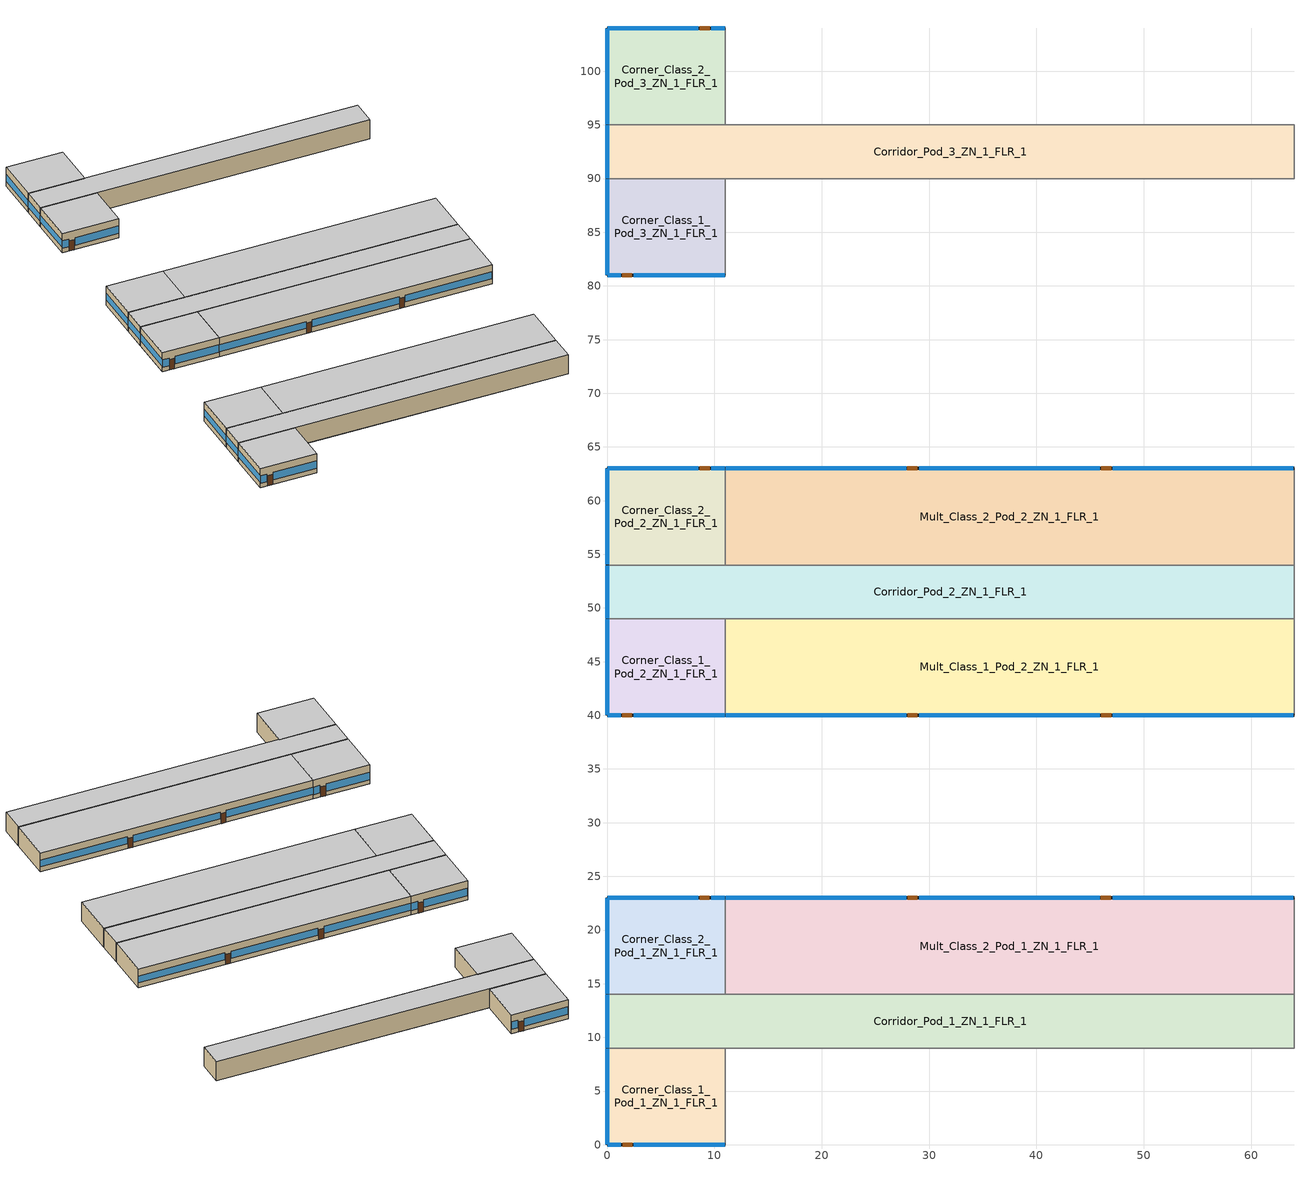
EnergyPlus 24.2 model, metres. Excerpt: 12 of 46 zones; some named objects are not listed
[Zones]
Corner_Class_1_Pod_1_ZN_1_FLR_1
 floor ground (Corner_Class_1_Pod_1_ZN_1_FLR_1_Floor_Ffactor): 0,9 11,9 11,0 0,0 z0
 wall outside (nonres_ext_wall_grd): 0,9 0,0 11,0 z0:4
 wall to Mult_Class_1_Pod_1_ZN_1_FLR_1 (int_wall): 11,0 11,9 z0:4
 wall to Corridor_Pod_1_ZN_1_FLR_1 (int_wall): 11,9 0,9 z0:4
 window (NonresWindow_U_0.369_SHGC_0.357): 0.05,0 1.27,0 / 2.49,0 10.95,0 z0.92:2.51; 0,8.95 0,0.05 z1.1:2.52
 door (Swinging Door_con): 1.46,0 2.37,0 z0:2.13
 ceiling to Corner_Class_1_Pod_1_ZN_1_FLR_2 (int_slab_ceiling): 0,0 11,0 11,9 0,9 z4
Corridor_Pod_1_ZN_1_FLR_1
 floor ground (Corridor_Pod_1_ZN_1_FLR_1_Floor_Ffactor): 0,14 64,14 64,9 0,9 z0
 wall outside (nonres_ext_wall_grd): 0,14 0,9 z0:4
 wall to Mult_Class_1_Pod_1_ZN_1_FLR_1 (int_wall): 11,9 64,9 z0:4
 wall to Lobby_ZN_1_FLR_1 (int_wall): 64,9 64,14 z0:4
 wall to Mult_Class_2_Pod_1_ZN_1_FLR_1 (int_wall): 64,14 11,14 z0:4
 wall to Corner_Class_2_Pod_1_ZN_1_FLR_1 (int_wall): 11,14 0,14 z0:4
 window (NonresWindow_U_0.369_SHGC_0.357): 0,13.95 0,9.05 z1.1:2.53
 ceiling to Corridor_Pod_1_ZN_1_FLR_2 (int_slab_ceiling): 0,9 64,9 64,14 0,14 z4
Corner_Class_2_Pod_1_ZN_1_FLR_1
 floor ground (Corner_Class_2_Pod_1_ZN_1_FLR_1_Floor_Ffactor): 0,23 11,23 11,14 0,14 z0
 wall outside (nonres_ext_wall_grd): 11,23 0,23 0,14 z0:4
 wall to Mult_Class_2_Pod_1_ZN_1_FLR_1 (int_wall): 11,14 11,23 z0:4
 window (NonresWindow_U_0.369_SHGC_0.357): 0,22.95 0,14.05 z1.1:2.52; 10.95,23 9.73,23 / 8.51,23 0.05,23 z0.92:2.51
 door (Swinging Door_con): 9.53,23 8.62,23 z0:2.13
 ceiling to Corner_Class_2_Pod_1_ZN_1_FLR_2 (int_slab_ceiling): 0,14 11,14 11,23 0,23 z4
Mult_Class_2_Pod_1_ZN_1_FLR_1
 floor ground (Mult_Class_2_Pod_1_ZN_1_FLR_1_Floor_Ffactor): 11,23 64,23 64,14 11,14 z0
 wall outside (nonres_ext_wall_grd): 64,23 11,23 z0:4
 wall to Main_Corridor_ZN_1_FLR_1 (int_wall): 64,14 64,23 z0:4
 window (NonresWindow_U_0.369_SHGC_0.357): 63.95,23 47.13,23 / 45.91,23 29.09,23 / 27.87,23 11.05,23 z1.03:2.5
 door (Swinging Door_con): 46.93,23 46.01,23 / 28.91,23 28,23 z0:2.13
 ceiling to Mult_Class_2_Pod_1_ZN_1_FLR_2 (int_slab_ceiling): 11,14 64,14 64,23 11,23 z4
Corner_Class_1_Pod_2_ZN_1_FLR_1
 floor ground (Corner_Class_1_Pod_2_ZN_1_FLR_1_Floor_Ffactor): 0,49 11,49 11,40 0,40 z0
 wall outside (nonres_ext_wall_grd): 0,49 0,40 11,40 z0:4
 wall to Mult_Class_1_Pod_2_ZN_1_FLR_1 (int_wall): 11,40 11,49 z0:4
 wall to Corridor_Pod_2_ZN_1_FLR_1 (int_wall): 11,49 0,49 z0:4
 window (NonresWindow_U_0.369_SHGC_0.357): 0,48.95 0,40.05 z1.1:2.52; 0.05,40 1.27,40 / 2.49,40 10.95,40 z0.92:2.51
 door (Swinging Door_con): 1.41,40 2.32,40 z0:2.13
 ceiling to Corner_Class_1_Pod_2_ZN_1_FLR_2 (int_slab_ceiling): 0,40 11,40 11,49 0,49 z4
Mult_Class_1_Pod_2_ZN_1_FLR_1
 floor ground (Mult_Class_1_Pod_2_ZN_1_FLR_1_Floor_Ffactor): 11,49 64,49 64,40 11,40 z0
 wall outside (nonres_ext_wall_grd): 11,40 64,40 z0:4
 wall to Main_Corridor_ZN_1_FLR_1 (int_wall): 64,40 64,49 z0:4
 wall to Corridor_Pod_2_ZN_1_FLR_1 (int_wall): 64,49 11,49 z0:4
 window (NonresWindow_U_0.369_SHGC_0.357): 11.05,40 27.87,40 / 29.09,40 45.91,40 / 47.13,40 63.95,40 z1.03:2.5
 door (Swinging Door_con): 28,40 28.92,40 / 46.06,40 46.97,40 z0:2.13
 ceiling to Mult_Class_1_Pod_2_ZN_1_FLR_2 (int_slab_ceiling): 11,40 64,40 64,49 11,49 z4
Corridor_Pod_2_ZN_1_FLR_1
 floor ground (Corridor_Pod_2_ZN_1_FLR_1_Floor_Ffactor): 0,54 64,54 64,49 0,49 z0
 wall outside (nonres_ext_wall_grd): 0,54 0,49 z0:4
 wall to Main_Corridor_ZN_1_FLR_1 (int_wall): 64,49 64,54 z0:4
 wall to Mult_Class_2_Pod_2_ZN_1_FLR_1 (int_wall): 64,54 11,54 z0:4
 wall to Corner_Class_2_Pod_2_ZN_1_FLR_1 (int_wall): 11,54 0,54 z0:4
 window (NonresWindow_U_0.369_SHGC_0.357): 0,53.95 0,49.05 z1.1:2.53
 ceiling to Corridor_Pod_2_ZN_1_FLR_2 (int_slab_ceiling): 0,49 64,49 64,54 0,54 z4
Corner_Class_2_Pod_2_ZN_1_FLR_1
 floor ground (Corner_Class_2_Pod_2_ZN_1_FLR_1_Floor_Ffactor): 0,63 11,63 11,54 0,54 z0
 wall outside (nonres_ext_wall_grd): 11,63 0,63 0,54 z0:4
 wall to Mult_Class_2_Pod_2_ZN_1_FLR_1 (int_wall): 11,54 11,63 z0:4
 window (NonresWindow_U_0.369_SHGC_0.357): 0,62.95 0,54.05 z1.1:2.52; 10.95,63 9.73,63 / 8.51,63 0.05,63 z0.92:2.51
 door (Swinging Door_con): 9.57,63 8.65,63 z0:2.13
 ceiling to Corner_Class_2_Pod_2_ZN_1_FLR_2 (int_slab_ceiling): 0,54 11,54 11,63 0,63 z4
Mult_Class_2_Pod_2_ZN_1_FLR_1
 floor ground (Mult_Class_2_Pod_2_ZN_1_FLR_1_Floor_Ffactor): 11,63 64,63 64,54 11,54 z0
 wall outside (nonres_ext_wall_grd): 64,63 11,63 z0:4
 wall to Main_Corridor_ZN_1_FLR_1 (int_wall): 64,54 64,63 z0:4
 window (NonresWindow_U_0.369_SHGC_0.357): 63.95,63 47.13,63 / 27.87,63 11.05,63 / 45.91,63 29.09,63 z1.03:2.5
 door (Swinging Door_con): 46.97,63 46.06,63 / 28.89,63 27.98,63 z0:2.13
 ceiling to Mult_Class_2_Pod_2_ZN_1_FLR_2 (int_slab_ceiling): 11,54 64,54 64,63 11,63 z4
Corner_Class_1_Pod_3_ZN_1_FLR_1
 floor ground (Corner_Class_1_Pod_3_ZN_1_FLR_1_Floor_Ffactor): 0,90 11,90 11,81 0,81 z0
 wall outside (nonres_ext_wall_grd): 0,90 0,81 11,81 z0:4
 wall to Mult_Class_1_Pod_3_ZN_1_FLR_1 (int_wall): 11,81 11,90 z0:4
 wall to Corridor_Pod_3_ZN_1_FLR_1 (int_wall): 11,90 0,90 z0:4
 window (NonresWindow_U_0.369_SHGC_0.357): 0,89.95 0,81.05 z1.1:2.52; 0.05,81 1.27,81 / 2.49,81 10.95,81 z0.92:2.51
 door (Swinging Door_con): 1.4,81 2.31,81 z0:2.13
 ceiling to Corner_Class_1_Pod_3_ZN_1_FLR_2 (int_slab_ceiling): 0,81 11,81 11,90 0,90 z4
Corridor_Pod_3_ZN_1_FLR_1
 floor ground (Corridor_Pod_3_ZN_1_FLR_1_Floor_Ffactor): 0,95 64,95 64,90 0,90 z0
 wall outside (nonres_ext_wall_grd): 0,95 0,90 z0:4
 wall to Mult_Class_1_Pod_3_ZN_1_FLR_1 (int_wall): 11,90 64,90 z0:4
 wall to Bathrooms_ZN_1_FLR_1 (int_wall): 64,90 64,95 z0:4
 wall to Mult_Class_2_Pod_3_ZN_1_FLR_1 (int_wall): 64,95 11,95 z0:4
 wall to Corner_Class_2_Pod_3_ZN_1_FLR_1 (int_wall): 11,95 0,95 z0:4
 window (NonresWindow_U_0.369_SHGC_0.357): 0,94.95 0,90.05 z1.1:2.53
 ceiling to Corridor_Pod_3_ZN_1_FLR_2 (int_slab_ceiling): 0,90 64,90 64,95 0,95 z4
Corner_Class_2_Pod_3_ZN_1_FLR_1
 floor ground (Corner_Class_2_Pod_3_ZN_1_FLR_1_Floor_Ffactor): 0,104 11,104 11,95 0,95 z0
 wall outside (nonres_ext_wall_grd): 11,104 0,104 0,95 z0:4
 wall to Mult_Class_2_Pod_3_ZN_1_FLR_1 (int_wall): 11,95 11,104 z0:4
 window (NonresWindow_U_0.369_SHGC_0.357): 0,103.95 0,95.05 z1.1:2.52; 10.95,104 9.73,104 / 8.51,104 0.05,104 z0.92:2.51
 door (Swinging Door_con): 9.55,104 8.64,104 z0:2.13
 ceiling to Corner_Class_2_Pod_3_ZN_1_FLR_2 (int_slab_ceiling): 0,95 11,95 11,104 0,104 z4
[Building]
SchoolSecondary: North Axis=0; Terrain=City; Loads Convergence Tolerance Value=0.04; Temperature Convergence Tolerance Value=0.2; Solar Distribution=FullInteriorAndExterior; Maximum Number of Warmup Days=25; Minimum Number of Warmup Days=6
[Site:Location]
New.York-John.F.Kennedy.Intl.AP_NY_USA WMO=744860: Latitude=40.66; Longitude=-73.8; Time Zone=-5; Elevation=7
[SizingPeriod:DesignDay] Day of Month=21; DryBulb Temperature Range Modifier Type=DefaultMultipliers; Humidity Condition Type=Wetbulb; Barometric Pressure=101241; Rain Indicator=No; Snow Indicator=No; Daylight Saving Time Indicator=No
Name | Month | Day Type | Maximum DryBulb Temperature | Daily DryBulb Temperature Range | Wetbulb or DewPoint at Maximum DryBulb | Wind Speed | Wind Direction | Solar Model Indicator | Sky Clearness | ASHRAE Clear Sky Optical Depth for Beam Irradiance taub | ASHRAE Clear Sky Optical Depth for Diffuse Irradiance taud
New.York-John.F.Kennedy.Intl.AP_NY_USA Ann Htg 99.6% Condns DB | 1 | WinterDesignDay | -10.7 | 0 | -10.7 | 7.5 | 320 | ASHRAEClearSky | 0
New.York-John.F.Kennedy.Intl.AP_NY_USA Ann Clg .4% Condns DB=>MWB | 7 | SummerDesignDay | 32.1 | 7.4 | 23.1 | 5.6 | 230 | ASHRAETau |  | 0.541 | 1.8
[Site:GroundTemperature:FCfactorMethod]
January Ground Temperature=14; February Ground Temperature=7.3; March Ground Temperature=3.3; April Ground Temperature=1.2; May Ground Temperature=-0.2; June Ground Temperature=5.6; July Ground Temperature=10.9; August Ground Temperature=16.1; September Ground Temperature=21.7; October Ground Temperature=25; November Ground Temperature=24.8; December Ground Temperature=19.9
[Site:WaterMainsTemperature]
Calculation Method=CORRELATION; Annual Average Outdoor Air Temperature=12.4667; Maximum Difference In Monthly Average Outdoor Air Temperatures=25.2
[Material]
Name | Roughness | Thickness | Conductivity | Density | Specific Heat | Thermal Absorptance | Solar Absorptance | Visible Absorptance
Std Wood 6inch | MediumSmooth | 0.15 | 0.12 | 540 | 1210 | 0.9 | 0.7 | 0.7
F07 25mm stucco | Smooth | 0.0254 | 0.72 | 1856 | 840 | 0.9 | 0.7 | 0.7
G01 13mm gypsum board | Smooth | 0.0127 | 0.16 | 800 | 1090 | 0.9 | 0.7 | 0.5
G01 16mm gypsum board | MediumSmooth | 0.0159 | 0.16 | 800 | 1090
100mm Normalweight concrete floor | MediumRough | 0.1016 | 2.31 | 2322 | 832
[Material:NoMass] Thermal Absorptance=0.9; Solar Absorptance=0.7
Name | Roughness | Thermal Resistance | Visible Absorptance
Opaque Door panel_con | MediumRough | 0.475973 | 0.7
CP02 CARPET PAD | VeryRough | 0.21648 | 0.8
Nonres_Exterior_Wall_Insulation_grd | MediumSmooth | 1.34659 | 0.7
[WindowMaterial:SimpleGlazingSystem]
Nonres Window Glazing Layer: UFactor=2.09528; Solar Heat Gain Coefficient=0.357; Visible Transmittance=0.3927
[Construction]
Swinging Door_con: Opaque Door panel_con
InteriorFurnishings: Std Wood 6inch
int_wall: G01 13mm gypsum board, G01 13mm gypsum board
int_slab_ceiling: CP02 CARPET PAD, 100mm Normalweight concrete floor
nonres_ext_wall_grd: F07 25mm stucco, G01 16mm gypsum board, Nonres_Exterior_Wall_Insulation_grd, G01 16mm gypsum board
NonresWindow_U_0.369_SHGC_0.357: Nonres Window Glazing Layer
[Construction:FfactorGroundFloor] FFactor=0.90012
Name | Area | PerimeterExposed
Corner_Class_1_Pod_1_ZN_1_FLR_1_Floor_Ffactor; Corner_Class_2_Pod_1_ZN_1_FLR_1_Floor_Ffactor; Corner_Class_1_Pod_2_ZN_1_FLR_1_Floor_Ffactor; Corner_Class_2_Pod_2_ZN_1_FLR_1_Floor_Ffactor; Corner_Class_1_Pod_3_ZN_1_FLR_1_Floor_Ffactor; Corner_Class_2_Pod_3_ZN_1_FLR_1_Floor_Ffactor | 99 | 20
Corridor_Pod_1_ZN_1_FLR_1_Floor_Ffactor; Corridor_Pod_2_ZN_1_FLR_1_Floor_Ffactor; Corridor_Pod_3_ZN_1_FLR_1_Floor_Ffactor | 320 | 5
Mult_Class_2_Pod_1_ZN_1_FLR_1_Floor_Ffactor; Mult_Class_1_Pod_2_ZN_1_FLR_1_Floor_Ffactor; Mult_Class_2_Pod_2_ZN_1_FLR_1_Floor_Ffactor | 477 | 53
[Zone] Type=1; Multiplier=1; Ceiling Height=4; Floor Area=autocalculate; Part of Total Floor Area=Yes
Name | Volume
Corner_Class_1_Pod_1_ZN_1_FLR_1; Corner_Class_2_Pod_1_ZN_1_FLR_1; Corner_Class_1_Pod_2_ZN_1_FLR_1; Corner_Class_2_Pod_2_ZN_1_FLR_1; Corner_Class_1_Pod_3_ZN_1_FLR_1; Corner_Class_2_Pod_3_ZN_1_FLR_1 | 396
Corridor_Pod_1_ZN_1_FLR_1; Corridor_Pod_2_ZN_1_FLR_1; Corridor_Pod_3_ZN_1_FLR_1 | 1280
Mult_Class_2_Pod_1_ZN_1_FLR_1; Mult_Class_1_Pod_2_ZN_1_FLR_1; Mult_Class_2_Pod_2_ZN_1_FLR_1 | 1908
[InternalMass] Construction=InteriorFurnishings
Name | Zone or ZoneList | Surface Area
Corner_Class_1_Pod_1_ZN_1_FLR_1_InternalMass_1 | Corner_Class_1_Pod_1_ZN_1_FLR_1 | 198
Corridor_Pod_1_ZN_1_FLR_1_InternalMass_1 | Corridor_Pod_1_ZN_1_FLR_1 | 640
Corner_Class_2_Pod_1_ZN_1_FLR_1_InternalMass_1 | Corner_Class_2_Pod_1_ZN_1_FLR_1 | 198
Mult_Class_2_Pod_1_ZN_1_FLR_1_InternalMass_1 | Mult_Class_2_Pod_1_ZN_1_FLR_1 | 954
Corner_Class_1_Pod_2_ZN_1_FLR_1_InternalMass_1 | Corner_Class_1_Pod_2_ZN_1_FLR_1 | 198
Mult_Class_1_Pod_2_ZN_1_FLR_1_InternalMass_1 | Mult_Class_1_Pod_2_ZN_1_FLR_1 | 954
Corridor_Pod_2_ZN_1_FLR_1_InternalMass_1 | Corridor_Pod_2_ZN_1_FLR_1 | 640
Corner_Class_2_Pod_2_ZN_1_FLR_1_InternalMass_1 | Corner_Class_2_Pod_2_ZN_1_FLR_1 | 198
Mult_Class_2_Pod_2_ZN_1_FLR_1_InternalMass_1 | Mult_Class_2_Pod_2_ZN_1_FLR_1 | 954
Corner_Class_1_Pod_3_ZN_1_FLR_1_InternalMass_1 | Corner_Class_1_Pod_3_ZN_1_FLR_1 | 198
Corridor_Pod_3_ZN_1_FLR_1_InternalMass_1 | Corridor_Pod_3_ZN_1_FLR_1 | 640
Corner_Class_2_Pod_3_ZN_1_FLR_1_InternalMass_1 | Corner_Class_2_Pod_3_ZN_1_FLR_1 | 198
[People] Number of People Schedule=BLDG_OCC_SCH; Fraction Radiant=0.3; Sensible Heat Fraction=AUTOCALCULATE; Activity Level Schedule=ACTIVITY_SCH; Enable ASHRAE 55 Comfort Warnings=No; Mean Radiant Temperature Calculation Type=EnclosureAveraged; Work Efficiency Schedule=WORK_EFF_SCH; Clothing Insulation Calculation Method=ClothingInsulationSchedule; Clothing Insulation Schedule=CLOTHING_SCH; Air Velocity Schedule=AIR_VELO_SCH; Thermal Comfort Model 1 Type=FANGER
Name | Zone or ZoneList or Space or SpaceList | Number of People Calculation Method | Floor Area per Person | Number of People
Corner_Class_1_Pod_1_ZN_1_FLR_1 | Corner_Class_1_Pod_1_ZN_1_FLR_1 | Area/Person | 2.654
Corridor_Pod_1_ZN_1_FLR_1 | Corridor_Pod_1_ZN_1_FLR_1 | People |  | 17.224
Corner_Class_2_Pod_1_ZN_1_FLR_1 | Corner_Class_2_Pod_1_ZN_1_FLR_1 | Area/Person | 2.654
Mult_Class_2_Pod_1_ZN_1_FLR_1 | Mult_Class_2_Pod_1_ZN_1_FLR_1 | Area/Person | 2.654
Corner_Class_1_Pod_2_ZN_1_FLR_1 | Corner_Class_1_Pod_2_ZN_1_FLR_1 | Area/Person | 2.654
Mult_Class_1_Pod_2_ZN_1_FLR_1 | Mult_Class_1_Pod_2_ZN_1_FLR_1 | Area/Person | 2.654
Corridor_Pod_2_ZN_1_FLR_1 | Corridor_Pod_2_ZN_1_FLR_1 | People |  | 17.224
Corner_Class_2_Pod_2_ZN_1_FLR_1 | Corner_Class_2_Pod_2_ZN_1_FLR_1 | Area/Person | 2.654
Mult_Class_2_Pod_2_ZN_1_FLR_1 | Mult_Class_2_Pod_2_ZN_1_FLR_1 | Area/Person | 2.654
Corner_Class_1_Pod_3_ZN_1_FLR_1 | Corner_Class_1_Pod_3_ZN_1_FLR_1 | Area/Person | 2.654
Corridor_Pod_3_ZN_1_FLR_1 | Corridor_Pod_3_ZN_1_FLR_1 | People |  | 17.224
Corner_Class_2_Pod_3_ZN_1_FLR_1 | Corner_Class_2_Pod_3_ZN_1_FLR_1 | Area/Person | 2.654
[Lights] Design Level Calculation Method=Watts/Area; Return Air Fraction=0; Fraction Radiant=0.37; Fraction Visible=0.2; Fraction Replaceable=1; EndUse Subcategory=LightsWired; Return Air Fraction Calculated from Plenum Temperature=No
Name | Zone or ZoneList or Space or SpaceList | Schedule | Watts per Floor Area
Corner_Class_1_Pod_1_ZN_1_FLR_1_Lights | Corner_Class_1_Pod_1_ZN_1_FLR_1 | ltg_sch_classroom | 7.42257
Corridor_Pod_1_ZN_1_FLR_1_Lights | Corridor_Pod_1_ZN_1_FLR_1 | ltg_sch_corridor | 4.299174
Corner_Class_2_Pod_1_ZN_1_FLR_1_Lights | Corner_Class_2_Pod_1_ZN_1_FLR_1 | ltg_sch_classroom | 7.42257
Mult_Class_2_Pod_1_ZN_1_FLR_1_Lights | Mult_Class_2_Pod_1_ZN_1_FLR_1 | ltg_sch_classroom | 7.42257
Corner_Class_1_Pod_2_ZN_1_FLR_1_Lights | Corner_Class_1_Pod_2_ZN_1_FLR_1 | ltg_sch_classroom | 7.42257
Mult_Class_1_Pod_2_ZN_1_FLR_1_Lights | Mult_Class_1_Pod_2_ZN_1_FLR_1 | ltg_sch_classroom | 7.42257
Corridor_Pod_2_ZN_1_FLR_1_Lights | Corridor_Pod_2_ZN_1_FLR_1 | ltg_sch_corridor | 4.299174
Corner_Class_2_Pod_2_ZN_1_FLR_1_Lights | Corner_Class_2_Pod_2_ZN_1_FLR_1 | ltg_sch_classroom | 7.42257
Mult_Class_2_Pod_2_ZN_1_FLR_1_Lights | Mult_Class_2_Pod_2_ZN_1_FLR_1 | ltg_sch_classroom | 7.42257
Corner_Class_1_Pod_3_ZN_1_FLR_1_Lights | Corner_Class_1_Pod_3_ZN_1_FLR_1 | ltg_sch_classroom | 7.42257
Corridor_Pod_3_ZN_1_FLR_1_Lights | Corridor_Pod_3_ZN_1_FLR_1 | ltg_sch_corridor | 4.299174
Corner_Class_2_Pod_3_ZN_1_FLR_1_Lights | Corner_Class_2_Pod_3_ZN_1_FLR_1 | ltg_sch_classroom | 7.42257
[ElectricEquipment] Schedule=BLDG_EQUIP_SCH; Design Level Calculation Method=EquipmentLevel; Fraction Latent=0; Fraction Radiant=0.5; Fraction Lost=0; EndUse Subcategory=MiscPlug
Name | Zone or ZoneList or Space or SpaceList | Design Level
Corner_Class_1_Pod_1_ZN_1_FLR_1_PlugMisc_Equip | Corner_Class_1_Pod_1_ZN_1_FLR_1 | 990
Corridor_Pod_1_ZN_1_FLR_1_PlugMisc_Equip | Corridor_Pod_1_ZN_1_FLR_1 | 1280
Corner_Class_2_Pod_1_ZN_1_FLR_1_PlugMisc_Equip | Corner_Class_2_Pod_1_ZN_1_FLR_1 | 990
Mult_Class_2_Pod_1_ZN_1_FLR_1_PlugMisc_Equip | Mult_Class_2_Pod_1_ZN_1_FLR_1 | 4770
Corner_Class_1_Pod_2_ZN_1_FLR_1_PlugMisc_Equip | Corner_Class_1_Pod_2_ZN_1_FLR_1 | 990
Mult_Class_1_Pod_2_ZN_1_FLR_1_PlugMisc_Equip | Mult_Class_1_Pod_2_ZN_1_FLR_1 | 4770
Corridor_Pod_2_ZN_1_FLR_1_PlugMisc_Equip | Corridor_Pod_2_ZN_1_FLR_1 | 1280
Corner_Class_2_Pod_2_ZN_1_FLR_1_PlugMisc_Equip | Corner_Class_2_Pod_2_ZN_1_FLR_1 | 990
Mult_Class_2_Pod_2_ZN_1_FLR_1_PlugMisc_Equip | Mult_Class_2_Pod_2_ZN_1_FLR_1 | 4770
Corner_Class_1_Pod_3_ZN_1_FLR_1_PlugMisc_Equip | Corner_Class_1_Pod_3_ZN_1_FLR_1 | 990
Corridor_Pod_3_ZN_1_FLR_1_PlugMisc_Equip | Corridor_Pod_3_ZN_1_FLR_1 | 1280
Corner_Class_2_Pod_3_ZN_1_FLR_1_PlugMisc_Equip | Corner_Class_2_Pod_3_ZN_1_FLR_1 | 990
[Daylighting:Controls] Daylighting Method=SplitFlux; Availability Schedule=DaylightAvailSch; Lighting Control Type=Continuousoff; Minimum Input Power Fraction for Continuous or ContinuousOff Dimming Control=0.2; Minimum Light Output Fraction for Continuous or ContinuousOff Dimming Control=0.2; Number of Stepped Control Steps=3; Probability Lighting will be Reset When Needed in Manual Stepped Control=1; Maximum Allowable Discomfort Glare Index=22; Illuminance Setpoint at Reference Point 1=377; Illuminance Setpoint at Reference Point 2=377
Name | Zone or Space | Glare Calculation Daylighting Reference Point | Glare Calculation Azimuth Angle of View Direction Clockwise from Zone yAxis | Daylighting Reference Point 1 | Fraction of Lights Controlled by Reference Point 1 | Daylighting Reference Point 2 | Fraction of Lights Controlled by Reference Point 2
Corner_Class_1_Pod_1_ZN_1_FLR_1_DaylCtrl | Corner_Class_1_Pod_1_ZN_1_FLR_1 | Corner_Class_1_Pod_1_ZN_1_FLR_1_DaylRefPt1 | 180 | Corner_Class_1_Pod_1_ZN_1_FLR_1_DaylRefPt1 | 0.56 | Corner_Class_1_Pod_1_ZN_1_FLR_1_DaylRefPt2 | 0.2
Corner_Class_2_Pod_1_ZN_1_FLR_1_DaylCtrl | Corner_Class_2_Pod_1_ZN_1_FLR_1 | Corner_Class_2_Pod_1_ZN_1_FLR_1_DaylRefPt1 | 270 | Corner_Class_2_Pod_1_ZN_1_FLR_1_DaylRefPt1 | 0.56 | Corner_Class_2_Pod_1_ZN_1_FLR_1_DaylRefPt2 | 0.2
Mult_Class_2_Pod_1_ZN_1_FLR_1_DaylCtrl | Mult_Class_2_Pod_1_ZN_1_FLR_1 | Mult_Class_2_Pod_1_ZN_1_FLR_1_DaylRefPt1 | 0 | Mult_Class_2_Pod_1_ZN_1_FLR_1_DaylRefPt1 | 0.28 | Mult_Class_2_Pod_1_ZN_1_FLR_1_DaylRefPt2 | 0.28
Corner_Class_1_Pod_2_ZN_1_FLR_1_DaylCtrl | Corner_Class_1_Pod_2_ZN_1_FLR_1 | Corner_Class_1_Pod_2_ZN_1_FLR_1_DaylRefPt1 | 180 | Corner_Class_1_Pod_2_ZN_1_FLR_1_DaylRefPt1 | 0.56 | Corner_Class_1_Pod_2_ZN_1_FLR_1_DaylRefPt2 | 0.2
Mult_Class_1_Pod_2_ZN_1_FLR_1_DaylCtrl | Mult_Class_1_Pod_2_ZN_1_FLR_1 | Mult_Class_1_Pod_2_ZN_1_FLR_1_DaylRefPt1 | 180 | Mult_Class_1_Pod_2_ZN_1_FLR_1_DaylRefPt1 | 0.28 | Mult_Class_1_Pod_2_ZN_1_FLR_1_DaylRefPt2 | 0.28
Corner_Class_2_Pod_2_ZN_1_FLR_1_DaylCtrl | Corner_Class_2_Pod_2_ZN_1_FLR_1 | Corner_Class_2_Pod_2_ZN_1_FLR_1_DaylRefPt1 | 270 | Corner_Class_2_Pod_2_ZN_1_FLR_1_DaylRefPt1 | 0.56 | Corner_Class_2_Pod_2_ZN_1_FLR_1_DaylRefPt2 | 0.2
Mult_Class_2_Pod_2_ZN_1_FLR_1_DaylCtrl | Mult_Class_2_Pod_2_ZN_1_FLR_1 | Mult_Class_2_Pod_2_ZN_1_FLR_1_DaylRefPt1 | 0 | Mult_Class_2_Pod_2_ZN_1_FLR_1_DaylRefPt1 | 0.28 | Mult_Class_2_Pod_2_ZN_1_FLR_1_DaylRefPt2 | 0.28
Corner_Class_1_Pod_3_ZN_1_FLR_1_DaylCtrl | Corner_Class_1_Pod_3_ZN_1_FLR_1 | Corner_Class_1_Pod_3_ZN_1_FLR_1_DaylRefPt1 | 180 | Corner_Class_1_Pod_3_ZN_1_FLR_1_DaylRefPt1 | 0.56 | Corner_Class_1_Pod_3_ZN_1_FLR_1_DaylRefPt2 | 0.2
Corner_Class_2_Pod_3_ZN_1_FLR_1_DaylCtrl | Corner_Class_2_Pod_3_ZN_1_FLR_1 | Corner_Class_2_Pod_3_ZN_1_FLR_1_DaylRefPt1 | 270 | Corner_Class_2_Pod_3_ZN_1_FLR_1_DaylRefPt1 | 0.56 | Corner_Class_2_Pod_3_ZN_1_FLR_1_DaylRefPt2 | 0.2
[ZoneInfiltration:DesignFlowRate] Schedule=INFIL_SCH_PNNL; Design Flow Rate Calculation Method=Flow/ExteriorWallArea; Flow Rate per Exterior Surface Area=0.000569572; Constant Term Coefficient=0; Temperature Term Coefficient=0; Velocity Term Coefficient=0.224; Velocity Squared Term Coefficient=0
Name | Zone or ZoneList or Space or SpaceList
Corner_Class_1_Pod_1_ZN_1_FLR_1_Infiltration | Corner_Class_1_Pod_1_ZN_1_FLR_1
Corridor_Pod_1_ZN_1_FLR_1_Infiltration | Corridor_Pod_1_ZN_1_FLR_1
Corner_Class_2_Pod_1_ZN_1_FLR_1_Infiltration | Corner_Class_2_Pod_1_ZN_1_FLR_1
Mult_Class_2_Pod_1_ZN_1_FLR_1_Infiltration | Mult_Class_2_Pod_1_ZN_1_FLR_1
Corner_Class_1_Pod_2_ZN_1_FLR_1_Infiltration | Corner_Class_1_Pod_2_ZN_1_FLR_1
Mult_Class_1_Pod_2_ZN_1_FLR_1_Infiltration | Mult_Class_1_Pod_2_ZN_1_FLR_1
Corridor_Pod_2_ZN_1_FLR_1_Infiltration | Corridor_Pod_2_ZN_1_FLR_1
Corner_Class_2_Pod_2_ZN_1_FLR_1_Infiltration | Corner_Class_2_Pod_2_ZN_1_FLR_1
Mult_Class_2_Pod_2_ZN_1_FLR_1_Infiltration | Mult_Class_2_Pod_2_ZN_1_FLR_1
Corner_Class_1_Pod_3_ZN_1_FLR_1_Infiltration | Corner_Class_1_Pod_3_ZN_1_FLR_1
Corridor_Pod_3_ZN_1_FLR_1_Infiltration | Corridor_Pod_3_ZN_1_FLR_1
Corner_Class_2_Pod_3_ZN_1_FLR_1_Infiltration | Corner_Class_2_Pod_3_ZN_1_FLR_1
[Exterior:Lights] Control Option=AstronomicalClock; EndUse Subcategory=General
Name | Schedule | Design Level
Exterior_Lights_a | Exterior_lighting_schedule_a | 453.7
Exterior_Lights_b | Exterior_lighting_schedule_b_2016 | 2195.85
Exterior_Lights_c | Exterior_lighting_schedule_c_2016 | 2015.29
[DesignSpecification:OutdoorAir]
Name | Outdoor Air Method | Outdoor Air Flow per Person | Outdoor Air Flow per Zone Floor Area
SZ DSOA Corner_Class_1_Pod_1_ZN_1_FLR_1; SZ DSOA Corner_Class_1_Pod_1_ZN_1_FLR_2; SZ DSOA Mult_Class_1_Pod_1_ZN_1_FLR_1; SZ DSOA Mult_Class_1_Pod_1_ZN_1_FLR_2; SZ DSOA Corner_Class_2_Pod_1_ZN_1_FLR_1; SZ DSOA Corner_Class_2_Pod_1_ZN_1_FLR_2; SZ DSOA Mult_Class_2_Pod_1_ZN_1_FLR_1; SZ DSOA Mult_Class_2_Pod_1_ZN_1_FLR_2; SZ DSOA Corner_Class_1_Pod_2_ZN_1_FLR_1; SZ DSOA Corner_Class_1_Pod_2_ZN_1_FLR_2; SZ DSOA Mult_Class_1_Pod_2_ZN_1_FLR_1; SZ DSOA Mult_Class_1_Pod_2_ZN_1_FLR_2; SZ DSOA Corner_Class_2_Pod_2_ZN_1_FLR_1; SZ DSOA Corner_Class_2_Pod_2_ZN_1_FLR_2; SZ DSOA Mult_Class_2_Pod_2_ZN_1_FLR_1; SZ DSOA Mult_Class_2_Pod_2_ZN_1_FLR_2; SZ DSOA Corner_Class_1_Pod_3_ZN_1_FLR_1; SZ DSOA Corner_Class_1_Pod_3_ZN_1_FLR_2; SZ DSOA Mult_Class_1_Pod_3_ZN_1_FLR_1; SZ DSOA Mult_Class_1_Pod_3_ZN_1_FLR_2; SZ DSOA Corner_Class_2_Pod_3_ZN_1_FLR_1; SZ DSOA Corner_Class_2_Pod_3_ZN_1_FLR_2; SZ DSOA Mult_Class_2_Pod_3_ZN_1_FLR_1; SZ DSOA Mult_Class_2_Pod_3_ZN_1_FLR_2 | Sum | 0.00471947 | 0.000609599
SZ DSOA Corridor_Pod_1_ZN_1_FLR_1; SZ DSOA Corridor_Pod_1_ZN_1_FLR_2; SZ DSOA Corridor_Pod_2_ZN_1_FLR_1; SZ DSOA Corridor_Pod_2_ZN_1_FLR_2; SZ DSOA Corridor_Pod_3_ZN_1_FLR_1; SZ DSOA Corridor_Pod_3_ZN_1_FLR_2 | Flow/Area |  | 0.0003048
[DesignSpecification:ZoneAirDistribution] Zone Air Distribution Effectiveness in Cooling Mode=1; Zone Air Distribution Effectiveness in Heating Mode=1
Name | Minimum Zone Ventilation Efficiency
VAV_Zone_AirDistribution | 0.6
CM DSZAD Building
[Sizing:Zone] Zone Cooling Design Supply Air Temperature Input Method=SupplyAirTemperature; Zone Cooling Design Supply Air Temperature=12.8; Zone Heating Design Supply Air Temperature Input Method=SupplyAirTemperature; Zone Heating Design Supply Air Temperature=40; Zone Cooling Design Supply Air Humidity Ratio=0.0085; Zone Heating Design Supply Air Humidity Ratio=0.008; Cooling Design Air Flow Method=DesignDay; Cooling Design Air Flow Rate=0; Cooling Minimum Air Flow Fraction=0; Heating Design Air Flow Method=DesignDay; Heating Design Air Flow Rate=0; Design Specification Zone Air Distribution Object=VAV_Zone_AirDistribution; Zone Load Sizing Method=Sensible Load Only No Latent Load; Zone Latent Cooling Design Supply Air Humidity Ratio Input Method=HumidityRatioDifference; Zone Cooling Design Supply Air Humidity Ratio Difference=0.005; Zone Latent Heating Design Supply Air Humidity Ratio Input Method=HumidityRatioDifference; Zone Humidification Design Supply Air Humidity Ratio Difference=0.005
Name | Design Specification Outdoor Air Object
Corner_Class_1_Pod_1_ZN_1_FLR_1 | SZ DSOA Corner_Class_1_Pod_1_ZN_1_FLR_1
Corridor_Pod_1_ZN_1_FLR_1 | SZ DSOA Corridor_Pod_1_ZN_1_FLR_1
Corner_Class_2_Pod_1_ZN_1_FLR_1 | SZ DSOA Corner_Class_2_Pod_1_ZN_1_FLR_1
Mult_Class_2_Pod_1_ZN_1_FLR_1 | SZ DSOA Mult_Class_2_Pod_1_ZN_1_FLR_1
Corner_Class_1_Pod_2_ZN_1_FLR_1 | SZ DSOA Corner_Class_1_Pod_2_ZN_1_FLR_1
Mult_Class_1_Pod_2_ZN_1_FLR_1 | SZ DSOA Mult_Class_1_Pod_2_ZN_1_FLR_1
Corridor_Pod_2_ZN_1_FLR_1 | SZ DSOA Corridor_Pod_2_ZN_1_FLR_1
Corner_Class_2_Pod_2_ZN_1_FLR_1 | SZ DSOA Corner_Class_2_Pod_2_ZN_1_FLR_1
Mult_Class_2_Pod_2_ZN_1_FLR_1 | SZ DSOA Mult_Class_2_Pod_2_ZN_1_FLR_1
Corner_Class_1_Pod_3_ZN_1_FLR_1 | SZ DSOA Corner_Class_1_Pod_3_ZN_1_FLR_1
Corridor_Pod_3_ZN_1_FLR_1 | SZ DSOA Corridor_Pod_3_ZN_1_FLR_1
Corner_Class_2_Pod_3_ZN_1_FLR_1 | SZ DSOA Corner_Class_2_Pod_3_ZN_1_FLR_1
[ZoneControl:Thermostat] Control Type Schedule=Dual Zone Control Type Sched
Name | Zone or ZoneList | Control 1
Corner_Class_1_Pod_1_ZN_1_FLR_1 Thermostat | Corner_Class_1_Pod_1_ZN_1_FLR_1 | Corner_Class_1_Pod_1_ZN_1_FLR_1 Dual SP Control
Corridor_Pod_1_ZN_1_FLR_1 Thermostat | Corridor_Pod_1_ZN_1_FLR_1 | Corridor_Pod_1_ZN_1_FLR_1 Dual SP Control
Corner_Class_2_Pod_1_ZN_1_FLR_1 Thermostat | Corner_Class_2_Pod_1_ZN_1_FLR_1 | Corner_Class_2_Pod_1_ZN_1_FLR_1 Dual SP Control
Mult_Class_2_Pod_1_ZN_1_FLR_1 Thermostat | Mult_Class_2_Pod_1_ZN_1_FLR_1 | Mult_Class_2_Pod_1_ZN_1_FLR_1 Dual SP Control
Corner_Class_1_Pod_2_ZN_1_FLR_1 Thermostat | Corner_Class_1_Pod_2_ZN_1_FLR_1 | Corner_Class_1_Pod_2_ZN_1_FLR_1 Dual SP Control
Mult_Class_1_Pod_2_ZN_1_FLR_1 Thermostat | Mult_Class_1_Pod_2_ZN_1_FLR_1 | Mult_Class_1_Pod_2_ZN_1_FLR_1 Dual SP Control
Corridor_Pod_2_ZN_1_FLR_1 Thermostat | Corridor_Pod_2_ZN_1_FLR_1 | Corridor_Pod_2_ZN_1_FLR_1 Dual SP Control
Corner_Class_2_Pod_2_ZN_1_FLR_1 Thermostat | Corner_Class_2_Pod_2_ZN_1_FLR_1 | Corner_Class_2_Pod_2_ZN_1_FLR_1 Dual SP Control
Mult_Class_2_Pod_2_ZN_1_FLR_1 Thermostat | Mult_Class_2_Pod_2_ZN_1_FLR_1 | Mult_Class_2_Pod_2_ZN_1_FLR_1 Dual SP Control
Corner_Class_1_Pod_3_ZN_1_FLR_1 Thermostat | Corner_Class_1_Pod_3_ZN_1_FLR_1 | Corner_Class_1_Pod_3_ZN_1_FLR_1 Dual SP Control
Corridor_Pod_3_ZN_1_FLR_1 Thermostat | Corridor_Pod_3_ZN_1_FLR_1 | Corridor_Pod_3_ZN_1_FLR_1 Dual SP Control
Corner_Class_2_Pod_3_ZN_1_FLR_1 Thermostat | Corner_Class_2_Pod_3_ZN_1_FLR_1 | Corner_Class_2_Pod_3_ZN_1_FLR_1 Dual SP Control
[ThermostatSetpoint:DualSetpoint] Heating Setpoint Temperature Schedule=HTGSETP_SCH_YES_OPTIMUM; Cooling Setpoint Temperature Schedule=CLGSETP_SCH_YES_OPTIMUM
Corner_Class_1_Pod_1_ZN_1_FLR_1 Dual SP Control; Corridor_Pod_1_ZN_1_FLR_1 Dual SP Control; Corner_Class_2_Pod_1_ZN_1_FLR_1 Dual SP Control; Mult_Class_2_Pod_1_ZN_1_FLR_1 Dual SP Control; Corner_Class_1_Pod_2_ZN_1_FLR_1 Dual SP Control; Mult_Class_1_Pod_2_ZN_1_FLR_1 Dual SP Control; Corridor_Pod_2_ZN_1_FLR_1 Dual SP Control; Corner_Class_2_Pod_2_ZN_1_FLR_1 Dual SP Control; Mult_Class_2_Pod_2_ZN_1_FLR_1 Dual SP Control; Corner_Class_1_Pod_3_ZN_1_FLR_1 Dual SP Control; Corridor_Pod_3_ZN_1_FLR_1 Dual SP Control; Corner_Class_2_Pod_3_ZN_1_FLR_1 Dual SP Control
[ZONEHVAC:TERMINALUNIT:VARIABLEREFRIGERANTFLOW] Terminal Unit Availability Schedule=Always On Discrete hvac_library; Cooling Supply Air Flow Rate=Autosize; No Cooling Supply Air Flow Rate=Autosize; Heating Supply Air Flow Rate=Autosize; No Heating Supply Air Flow Rate=Autosize; Cooling Outdoor Air Flow Rate=0; Heating Outdoor Air Flow Rate=0; No Load Outdoor Air Flow Rate=0; Supply Air Fan Operating Mode Schedule=Always On Discrete hvac_library; Supply Air Fan Placement=BlowThrough; Zone Terminal Unit On Parasitic Electric Energy Use=30; Zone Terminal Unit Off Parasitic Electric Energy Use=20; Rated Heating Capacity Sizing Ratio=1; Maximum Supply Air Temperature from Supplemental Heater=Autosize; Maximum Outdoor DryBulb Temperature for Supplemental Heater Operation=21
Name | Supply Air Fan Object | Outside Air Mixer Object | Cooling Coil Object | Heating Coil Object
Corner_Class_1_Pod_1_ZN_1_FLR_1 VRF Terminal | Corner_Class_1_Pod_1_ZN_1_FLR_1 VRF Terminal Fan OnOff | Corner_Class_1_Pod_1_ZN_1_FLR_1 VRF Terminal OA Mixer | Corner_Class_1_Pod_1_ZN_1_FLR_1 VRF Terminal Cooling Coil | Corner_Class_1_Pod_1_ZN_1_FLR_1 VRF Terminal Heating Coil
Mult_Class_1_Pod_1_ZN_1_FLR_1 VRF Terminal | Mult_Class_1_Pod_1_ZN_1_FLR_1 VRF Terminal Fan OnOff | Mult_Class_1_Pod_1_ZN_1_FLR_1 VRF Terminal OA Mixer | Mult_Class_1_Pod_1_ZN_1_FLR_1 VRF Terminal Cooling Coil | Mult_Class_1_Pod_1_ZN_1_FLR_1 VRF Terminal Heating Coil
Corridor_Pod_1_ZN_1_FLR_1 VRF Terminal | Corridor_Pod_1_ZN_1_FLR_1 VRF Terminal Fan OnOff | Corridor_Pod_1_ZN_1_FLR_1 VRF Terminal OA Mixer | Corridor_Pod_1_ZN_1_FLR_1 VRF Terminal Cooling Coil | Corridor_Pod_1_ZN_1_FLR_1 VRF Terminal Heating Coil
Corner_Class_2_Pod_1_ZN_1_FLR_1 VRF Terminal | Corner_Class_2_Pod_1_ZN_1_FLR_1 VRF Terminal Fan OnOff | Corner_Class_2_Pod_1_ZN_1_FLR_1 VRF Terminal OA Mixer | Corner_Class_2_Pod_1_ZN_1_FLR_1 VRF Terminal Cooling Coil | Corner_Class_2_Pod_1_ZN_1_FLR_1 VRF Terminal Heating Coil
[Zone equipment]
Corner_Class_1_Pod_1_ZN_1_FLR_1: Corner_Class_1_Pod_1_ZN_1_FLR_1 VRF Terminal
Corridor_Pod_1_ZN_1_FLR_1: Corridor_Pod_1_ZN_1_FLR_1 VRF Terminal
Corner_Class_2_Pod_1_ZN_1_FLR_1: Corner_Class_2_Pod_1_ZN_1_FLR_1 VRF Terminal
Mult_Class_2_Pod_1_ZN_1_FLR_1: Mult_Class_2_Pod_1_ZN_1_FLR_1 VRF Terminal
Corner_Class_1_Pod_2_ZN_1_FLR_1: Corner_Class_1_Pod_2_ZN_1_FLR_1 VRF Terminal
Mult_Class_1_Pod_2_ZN_1_FLR_1: Mult_Class_1_Pod_2_ZN_1_FLR_1 VRF Terminal
Corridor_Pod_2_ZN_1_FLR_1: Corridor_Pod_2_ZN_1_FLR_1 VRF Terminal
Corner_Class_2_Pod_2_ZN_1_FLR_1: Corner_Class_2_Pod_2_ZN_1_FLR_1 VRF Terminal
Mult_Class_2_Pod_2_ZN_1_FLR_1: Mult_Class_2_Pod_2_ZN_1_FLR_1 VRF Terminal
Corner_Class_1_Pod_3_ZN_1_FLR_1: Corner_Class_1_Pod_3_ZN_1_FLR_1 VRF Terminal
Corridor_Pod_3_ZN_1_FLR_1: Corridor_Pod_3_ZN_1_FLR_1 VRF Terminal
Corner_Class_2_Pod_3_ZN_1_FLR_1: Corner_Class_2_Pod_3_ZN_1_FLR_1 VRF Terminal
[Controller:MechanicalVentilation] Availability Schedule=MinOA_MotorizedDamper_Sched; Demand Controlled Ventilation=Yes; System Outdoor Air Method=Standard62.1VentilationRateProcedure; Design Specification Zone Air Distribution Object Name 1=CM DSZAD Building; Design Specification Zone Air Distribution Object Name 2=CM DSZAD Building; Design Specification Zone Air Distribution Object Name 3=CM DSZAD Building; Design Specification Zone Air Distribution Object Name 4=CM DSZAD Building; Design Specification Zone Air Distribution Object Name 5=CM DSZAD Building; Design Specification Zone Air Distribution Object Name 6=CM DSZAD Building; Design Specification Zone Air Distribution Object Name 7=CM DSZAD Building; Design Specification Zone Air Distribution Object Name 8=CM DSZAD Building; Design Specification Zone Air Distribution Object Name 9=CM DSZAD Building; Design Specification Zone Air Distribution Object Name 10=CM DSZAD Building
Name | Zone or ZoneList 1 | Design Specification Outdoor Air Object Name 1 | Zone or ZoneList 2 | Design Specification Outdoor Air Object Name 2 | Zone or ZoneList 3 | Design Specification Outdoor Air Object Name 3 | Zone or ZoneList 4 | Design Specification Outdoor Air Object Name 4 | Zone or ZoneList 5 | Design Specification Outdoor Air Object Name 5 | Zone or ZoneList 6 | Design Specification Outdoor Air Object Name 6 | Zone or ZoneList 7 | Design Specification Outdoor Air Object Name 7 | Zone or ZoneList 8 | Design Specification Outdoor Air Object Name 8 | Zone or ZoneList 9 | Design Specification Outdoor Air Object Name 9 | Zone or ZoneList 10 | Design Specification Outdoor Air Object Name 10
VAV_POD_1_DCV | Corner_Class_1_Pod_1_ZN_1_FLR_1 | SZ DSOA Corner_Class_1_Pod_1_ZN_1_FLR_1 | Corner_Class_1_Pod_1_ZN_1_FLR_2 | SZ DSOA Corner_Class_1_Pod_1_ZN_1_FLR_2 | Mult_Class_1_Pod_1_ZN_1_FLR_1 | SZ DSOA Mult_Class_1_Pod_1_ZN_1_FLR_1 | Mult_Class_1_Pod_1_ZN_1_FLR_2 | SZ DSOA Mult_Class_1_Pod_1_ZN_1_FLR_2 | Corridor_Pod_1_ZN_1_FLR_1 | SZ DSOA Corridor_Pod_1_ZN_1_FLR_1 | Corridor_Pod_1_ZN_1_FLR_2 | SZ DSOA Corridor_Pod_1_ZN_1_FLR_2 | Corner_Class_2_Pod_1_ZN_1_FLR_1 | SZ DSOA Corner_Class_2_Pod_1_ZN_1_FLR_1 | Corner_Class_2_Pod_1_ZN_1_FLR_2 | SZ DSOA Corner_Class_2_Pod_1_ZN_1_FLR_2 | Mult_Class_2_Pod_1_ZN_1_FLR_1 | SZ DSOA Mult_Class_2_Pod_1_ZN_1_FLR_1 | Mult_Class_2_Pod_1_ZN_1_FLR_2 | SZ DSOA Mult_Class_2_Pod_1_ZN_1_FLR_2
VAV_POD_2_DCV | Corner_Class_1_Pod_2_ZN_1_FLR_1 | SZ DSOA Corner_Class_1_Pod_2_ZN_1_FLR_1 | Corner_Class_1_Pod_2_ZN_1_FLR_2 | SZ DSOA Corner_Class_1_Pod_2_ZN_1_FLR_2 | Mult_Class_1_Pod_2_ZN_1_FLR_1 | SZ DSOA Mult_Class_1_Pod_2_ZN_1_FLR_1 | Mult_Class_1_Pod_2_ZN_1_FLR_2 | SZ DSOA Mult_Class_1_Pod_2_ZN_1_FLR_2 | Corridor_Pod_2_ZN_1_FLR_1 | SZ DSOA Corridor_Pod_2_ZN_1_FLR_1 | Corridor_Pod_2_ZN_1_FLR_2 | SZ DSOA Corridor_Pod_2_ZN_1_FLR_2 | Corner_Class_2_Pod_2_ZN_1_FLR_1 | SZ DSOA Corner_Class_2_Pod_2_ZN_1_FLR_1 | Corner_Class_2_Pod_2_ZN_1_FLR_2 | SZ DSOA Corner_Class_2_Pod_2_ZN_1_FLR_2 | Mult_Class_2_Pod_2_ZN_1_FLR_1 | SZ DSOA Mult_Class_2_Pod_2_ZN_1_FLR_1 | Mult_Class_2_Pod_2_ZN_1_FLR_2 | SZ DSOA Mult_Class_2_Pod_2_ZN_1_FLR_2
VAV_POD_3_DCV | Corner_Class_1_Pod_3_ZN_1_FLR_1 | SZ DSOA Corner_Class_1_Pod_3_ZN_1_FLR_1 | Corner_Class_1_Pod_3_ZN_1_FLR_2 | SZ DSOA Corner_Class_1_Pod_3_ZN_1_FLR_2 | Mult_Class_1_Pod_3_ZN_1_FLR_1 | SZ DSOA Mult_Class_1_Pod_3_ZN_1_FLR_1 | Mult_Class_1_Pod_3_ZN_1_FLR_2 | SZ DSOA Mult_Class_1_Pod_3_ZN_1_FLR_2 | Corridor_Pod_3_ZN_1_FLR_1 | SZ DSOA Corridor_Pod_3_ZN_1_FLR_1 | Corridor_Pod_3_ZN_1_FLR_2 | SZ DSOA Corridor_Pod_3_ZN_1_FLR_2 | Corner_Class_2_Pod_3_ZN_1_FLR_1 | SZ DSOA Corner_Class_2_Pod_3_ZN_1_FLR_1 | Corner_Class_2_Pod_3_ZN_1_FLR_2 | SZ DSOA Corner_Class_2_Pod_3_ZN_1_FLR_2 | Mult_Class_2_Pod_3_ZN_1_FLR_1 | SZ DSOA Mult_Class_2_Pod_3_ZN_1_FLR_1 | Mult_Class_2_Pod_3_ZN_1_FLR_2 | SZ DSOA Mult_Class_2_Pod_3_ZN_1_FLR_2
[EnergyManagementSystem:Sensor]
Name | OutputVariable or OutputMeter Index Key | OutputVariable or OutputMeter
cCL1_Pod_1_ZN_1_FLR_1_LSr | Corner_Class_1_Pod_1_ZN_1_FLR_1 | Zone Lights Electricity Rate
cCL1_Pod_1_ZN_1_FLR_1_OSr; cPOD1_ZN_1_FLR_1_OSr; cPOD2_ZN_1_FLR_1_OSr; cPOD3_ZN_1_FLR_1_OSr; Main_Corridor_ZN_1_FLR_1_OSr; Lobby_ZN_1_FLR_1_OSr; Mech_ZN_1_FLR_1_OSr; BATHROOMS_ZN_1_FLR_1_OSr | Corner_Class_1_Pod_1_ZN_1_FLR_1 | People Occupant Count
cPOD1_ZN_1_FLR_1_LSr | Corridor_Pod_1_ZN_1_FLR_1 | Zone Lights Electricity Rate
cCL2_Pod_1_ZN_1_FLR_1_LSr | Corner_Class_2_Pod_1_ZN_1_FLR_1 | Zone Lights Electricity Rate
cCL2_Pod_1_ZN_1_FLR_1_OSr | Corner_Class_2_Pod_1_ZN_1_FLR_1 | People Occupant Count
mCl2_Pod_1_ZN_1_FLR_1_LSr | Mult_Class_2_Pod_1_ZN_1_FLR_1 | Zone Lights Electricity Rate
mCl2_Pod_1_ZN_1_FLR_1_OSr | Mult_Class_2_Pod_1_ZN_1_FLR_1 | People Occupant Count
cCL1_Pod_2_ZN_1_FLR_1_LSr | Corner_Class_1_Pod_2_ZN_1_FLR_1 | Zone Lights Electricity Rate
cCL1_Pod_2_ZN_1_FLR_1_OSr | Corner_Class_1_Pod_2_ZN_1_FLR_1 | People Occupant Count
mCl1_Pod_2_ZN_1_FLR_1_LSr | Mult_Class_1_Pod_2_ZN_1_FLR_1 | Zone Lights Electricity Rate
mCl1_Pod_2_ZN_1_FLR_1_OSr | Mult_Class_1_Pod_2_ZN_1_FLR_1 | People Occupant Count
cPOD2_ZN_1_FLR_1_LSr | Corridor_Pod_2_ZN_1_FLR_1 | Zone Lights Electricity Rate
cCL2_Pod_2_ZN_1_FLR_1_LSr | Corner_Class_2_Pod_2_ZN_1_FLR_1 | Zone Lights Electricity Rate
cCL2_Pod_2_ZN_1_FLR_1_OSr | Corner_Class_2_Pod_2_ZN_1_FLR_1 | People Occupant Count
mCl2_Pod_2_ZN_1_FLR_1_LSr | Mult_Class_2_Pod_2_ZN_1_FLR_1 | Zone Lights Electricity Rate
mCl2_Pod_2_ZN_1_FLR_1_OSr | Mult_Class_2_Pod_2_ZN_1_FLR_1 | People Occupant Count
cCL1_Pod_3_ZN_1_FLR_1_LSr | Corner_Class_1_Pod_3_ZN_1_FLR_1 | Zone Lights Electricity Rate
cCL1_Pod_3_ZN_1_FLR_1_OSr | Corner_Class_1_Pod_3_ZN_1_FLR_1 | People Occupant Count
cPOD3_ZN_1_FLR_1_LSr | Corridor_Pod_3_ZN_1_FLR_1 | Zone Lights Electricity Rate
cCL2_Pod_3_ZN_1_FLR_1_LSr | Corner_Class_2_Pod_3_ZN_1_FLR_1 | Zone Lights Electricity Rate
cCL2_Pod_3_ZN_1_FLR_1_OSr | Corner_Class_2_Pod_3_ZN_1_FLR_1 | People Occupant Count
[EnergyManagementSystem:InternalVariable] Internal Data Type=Zone Floor Area
Name | Internal Data Index Key
cCL1_Pod_1_ZN_1_FLR_1_Area | Corner_Class_1_Pod_1_ZN_1_FLR_1
cPOD1_ZN_1_FLR_1_Area | Corridor_Pod_1_ZN_1_FLR_1
cCL2_Pod_1_ZN_1_FLR_1_Area | Corner_Class_2_Pod_1_ZN_1_FLR_1
mCl2_Pod_1_ZN_1_FLR_1_Area | Mult_Class_2_Pod_1_ZN_1_FLR_1
cCL1_Pod_2_ZN_1_FLR_1_Area | Corner_Class_1_Pod_2_ZN_1_FLR_1
mCl1_Pod_2_ZN_1_FLR_1_Area | Mult_Class_1_Pod_2_ZN_1_FLR_1
cPOD2_ZN_1_FLR_1_Area | Corridor_Pod_2_ZN_1_FLR_1
cCL2_Pod_2_ZN_1_FLR_1_Area | Corner_Class_2_Pod_2_ZN_1_FLR_1
mCl2_Pod_2_ZN_1_FLR_1_Area | Mult_Class_2_Pod_2_ZN_1_FLR_1
cCL1_Pod_3_ZN_1_FLR_1_Area | Corner_Class_1_Pod_3_ZN_1_FLR_1
cPOD3_ZN_1_FLR_1_Area | Corridor_Pod_3_ZN_1_FLR_1
cCL2_Pod_3_ZN_1_FLR_1_Area | Corner_Class_2_Pod_3_ZN_1_FLR_1
[SCHEDULE:COMPACT]
ltg_sch_classroom: Through: 6/30, For: SummerDesignDay, Until: 24:00, 1, For: WinterDesignDay, Until: 24:00, 0, For: Weekdays, Until: 7:00, 0.12012, Until: 21:00, 0.60975, Until: 24:00, 0.12012, For: Saturday, Until: 24:00, 0.12012, For: AllOtherDays, Until: 24:00, 0.12012, Through: 9/1, For: SummerDesignDay, Until: 24:00, 1, For: WinterDesignDay, Until: 24:00, 0, For: Weekdays, Until: 8:00, 0.12012, Until: 20:00, 0.33875, Until: 24:00, 0.12012, For: Saturday, Until: 24:00, 0.12012, For: AllOtherDays, Until: 24:00, 0.12012, Through: 12/31, For: SummerDesignDay, Until: 24:00, 1, For: WinterDesignDay, Until: 24:00, 0, For: Weekdays, Until: 7:00, 0.12012, Until: 21:00, 0.60975, Until: 24:00, 0.12012, For: Saturday, Until: 24:00, 0.12012, For: AllOtherDays, Until: 24:00, 0.12012
ltg_sch_corridor: Through: 6/30, For: SummerDesignDay, Until: 24:00, 1, For: WinterDesignDay, Until: 24:00, 0, For: Weekdays, Until: 7:00, 0.12179, Until: 21:00, 0.61822, Until: 24:00, 0.12179, For: Saturday, Until: 24:00, 0.12179, For: AllOtherDays, Until: 24:00, 0.12179, Through: 9/1, For: SummerDesignDay, Until: 24:00, 1, For: WinterDesignDay, Until: 24:00, 0, For: Weekdays, Until: 8:00, 0.12179, Until: 20:00, 0.34346, Until: 24:00, 0.12179, For: Saturday, Until: 24:00, 0.12179, For: AllOtherDays, Until: 24:00, 0.12179, Through: 12/31, For: SummerDesignDay, Until: 24:00, 1, For: WinterDesignDay, Until: 24:00, 0, For: Weekdays, Until: 7:00, 0.12179, Until: 21:00, 0.61822, Until: 24:00, 0.12179, For: Saturday, Until: 24:00, 0.12179, For: AllOtherDays, Until: 24:00, 0.12179
[Schedule:Compact]
BLDG_EQUIP_SCH: Through: 6/30, For: SummerDesignDay, Until: 08:00, 0.35, Until: 17:00, 0.95, Until: 24:00, 0.35, For: WinterDesignDay, Until: 24:00, 0.35, For: Weekdays, Until: 08:00, 0.295624, Until: 17:00, 0.90367, Until: 21:00, 0.332931, Until: 24:00, 0.295624, For: WeekEnds Holidays AllOtherDays, Until: 24:00, 0.295624, Through: 9/1, For: SummerDesignDay, Until: 24:00, 0.90367, For: WinterDesignDay, Until: 24:00, 0.25, For: Weekdays, Until: 08:00, 0.21116, Until: 17:00, 0.475616, Until: 21:00, 0.237808, Until: 24:00, 0.21116, For: WeekEnds Holidays AllOtherDays, Until: 24:00, 0.21116, Through: 12/31, For: SummerDesignDay, Until: 08:00, 0.35, Until: 17:00, 0.95, Until: 24:00, 0.35, For: WinterDesignDay, Until: 24:00, 0.35, For: Weekdays, Until: 08:00, 0.295624, Until: 17:00, 0.90367, Until: 21:00, 0.332931, Until: 24:00, 0.295624, For: WeekEnds Holidays AllOtherDays, Until: 24:00, 0.295624
BLDG_OCC_SCH: Through: 6/15, For: Weekdays, Until: 08:00, 0, Until: 16:00, 0.95, Until: 21:00, 0.15, Until: 24:00, 0, For: SummerDesignDay, Until: 08:00, 1e-09, Until: 16:00, 0.95, Until: 21:00, 0.15, Until: 24:00, 1e-09, For: WeekEnds WinterDesignDay Holidays AllOtherDays, Until: 24:00, 0, Through: 9/15, For: Weekdays, Until: 08:00, 0, Until: 16:00, 0.15, Until: 21:00, 0.15, Until: 24:00, 0, For: SummerDesignDay, Until: 24:00, 0.95, For: WeekEnds WinterDesignDay Holidays AllOtherDays, Until: 24:00, 0, Through: 12/31, For: Weekdays, Until: 08:00, 0, Until: 16:00, 0.95, Until: 21:00, 0.15, Until: 24:00, 0, For: SummerDesignDay, Until: 08:00, 1e-09, Until: 16:00, 0.95, Until: 21:00, 0.15, Until: 24:00, 1e-09, For: WeekEnds WinterDesignDay Holidays AllOtherDays, Until: 24:00, 0
INFIL_SCH_PNNL: Through: 12/31, For: Weekdays, Until: 07:00, 1, Until: 21:00, 0.25, Until: 24:00, 1, For: WeekEnds SummerDesignDay WinterDesignDay Holidays AllOtherDays, Until: 24:00, 1
WORK_EFF_SCH: Through: 12/31, For: AllDays, Until: 24:00, 0
AIR_VELO_SCH: Through: 12/31, For: AllDays, Until: 24:00, 0.2
CLOTHING_SCH: Through: 04/30, For: AllDays, Until: 24:00, 1.1, Through: 09/30, For: AllDays, Until: 24:00, 0.6, Through: 12/31, For: AllDays, Until: 24:00, 1.1
Dual Zone Control Type Sched: Through: 12/31, For: AllDays, Until: 24:00, 4
HTGSETP_SCH_YES_OPTIMUM: Through: 12/31, For: SummerDesignDay, Until: 24:00, 15.6, For: WinterDesignDay, Until: 24:00, 21, For: Weekdays, Until: 06:00, 15.6, Until: 07:00, 17.8, Until: 08:00, 20, Until: 21:00, 21, Until: 24:00, 15.6, For: WeekEnds Holidays AllOtherDays, Until: 24:00, 15.6
CLGSETP_SCH_YES_OPTIMUM: Through: 12/31, For: SummerDesignDay, Until: 24:00, 24, For: WinterDesignDay, Until: 24:00, 29.44, For: Weekdays, Until: 06:00, 29.44, Until: 07:00, 27.8, Until: 08:00, 25.6, Until: 21:00, 24, Until: 24:00, 29.44, For: WeekEnds Holidays AllOtherDays, Until: 24:00, 29.44
MinOA_MotorizedDamper_Sched: Through: 12/31, For: Weekdays SummerDesignDay WinterDesignDay, Until: 08:00, 0, Until: 21:00, 1, Until: 24:00, 0, For: WeekEnds Holidays AllOtherDays, Until: 24:00, 0
ACTIVITY_SCH: Through: 12/31, For: AllDays, Until: 24:00, 120
DaylightAvailSch: Through: 12/31, For: SummerDesignDay WinterDesignDay, Until: 24:00, 0, For: AllOtherDays, Until: 24:00, 1
Exterior_lighting_schedule_a: Through:12/31, For:AllDays, Until: 06:00, 0, Until: 24:00, 1
Exterior_lighting_schedule_b_2016: Through:12/31, For:AllDays, Until: 06:00, 0.5, Until: 24:00, 1
Exterior_lighting_schedule_c_2016: Through:12/31, For:AllDays, Until: 06:00, 0.5, Until: 21:00, 1, Until: 24:00, 0.5
